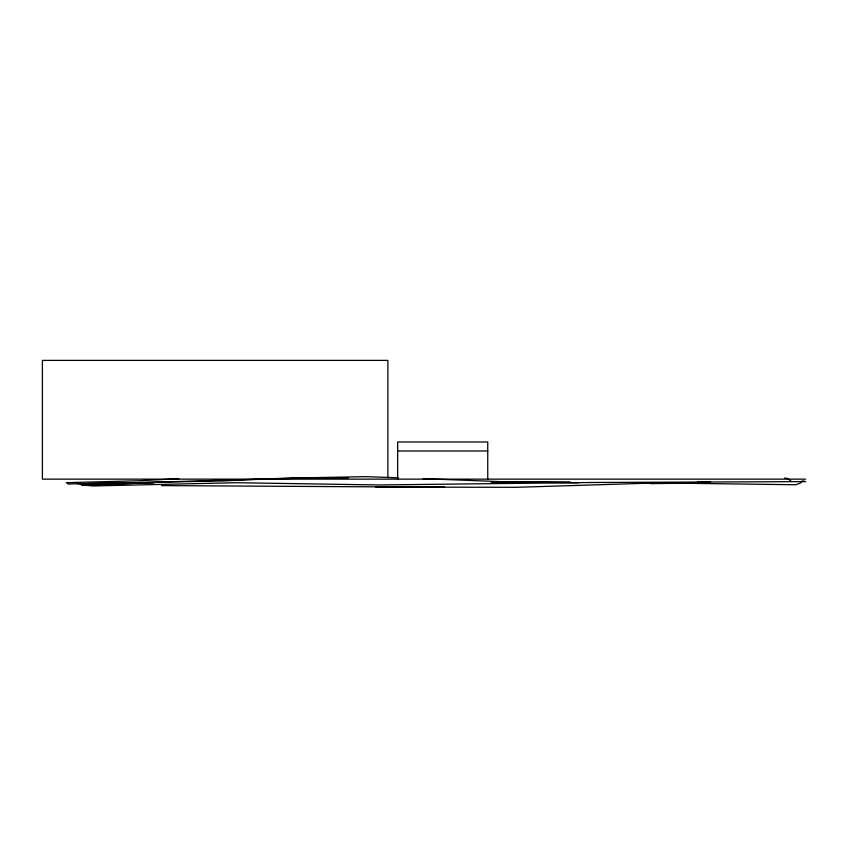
<?xml version="1.0" encoding="UTF-8"?>
<svg xmlns="http://www.w3.org/2000/svg" width="848" height="848" viewBox="0 0 848 848"><rect width="100%" height="100%" fill="white"/><g stroke="black" fill="none" stroke-linecap="round" stroke-linejoin="round"><path stroke-width="1.27" d="M337.833 477.848L348.305 477.806C257.834 477.986 167.448 482.83 76.956 483.72L68.423 484.091L66.303 482.671L138.224 480.784L178.864 478.707M658.196 482.883L516.231 487.314L375.812 487.049L391.691 487.091M81.938 485.045L154.209 482.692L81.938 485.045L79.754 483.71L76.956 483.72M79.754 483.71L223.098 480.943L291.935 477.837L302.513 477.975M710.698 481.823L697.618 482.077M294.669 478.007L365.562 476.661L398.263 477.806M659.596 482.766L633.361 483.233M498.974 481.887L491.087 481.993L570.1 481.876M650.045 483.636L707.868 482.936M397.659 450.988L487.748 450.988M805.6 479.141L42.4 479.141L42.4 360.389L387.875 360.389L387.875 477.816M161.533 485.597L444.606 487.24L422.113 487.176M84.705 485.109L92.697 485.968L236.528 482.713L378.759 484.961L592.476 482.491L805.6 481.611L802.431 480.805L800.639 482.915L795.912 484.749L652.621 482.872M578.612 482.809L507.327 481.887L423.12 478.675M784.517 478.06L787.474 478.463L790.866 481.017M487.748 479.141L487.748 441.978L397.659 441.978L397.659 479.141"/></g></svg>
